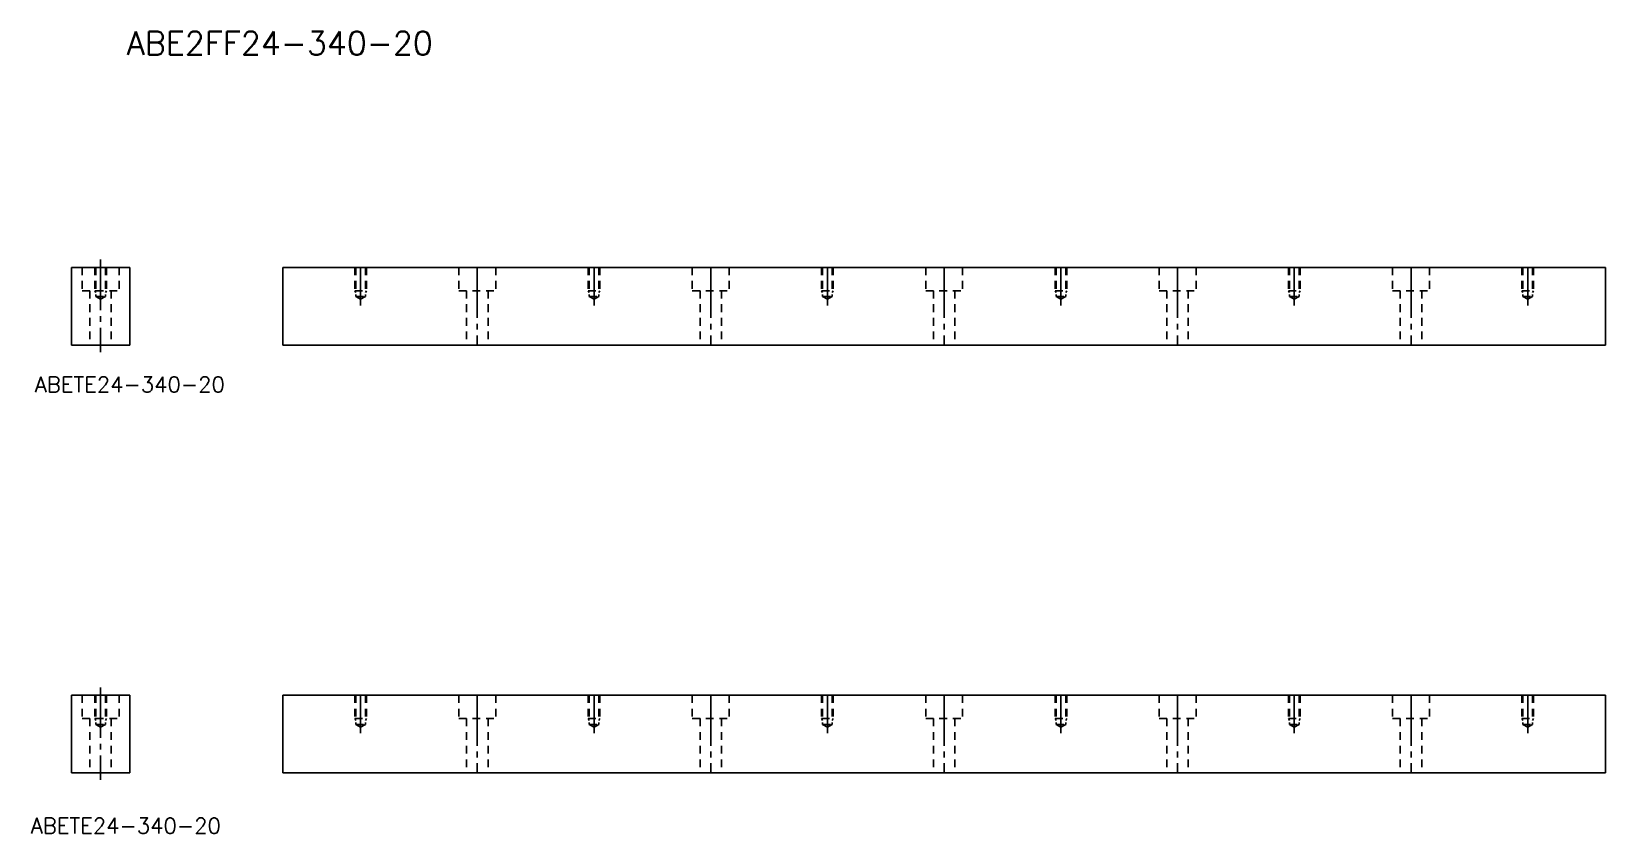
# Model space of a CAD drawing. Extents: x -29 to 375, y -77 to 130.
import ezdxf

# ---------------------------------------------------------------- set-up
doc = ezdxf.new("R2010")
doc.units = 0
doc.header["$MEASUREMENT"] = 0
doc.linetypes.add('CENTER', pattern=[17.5, 13, -1.5, 1.5, -1.5])
doc.linetypes.add('DASHED', pattern=[3.5, 2, -1.5])
doc.layers.get('0').update_dxf_attribs({"linetype": 'CONTINUOUS'})
doc.layers.add('CENTER', color=1, linetype='CENTER')
doc.styles.get("Standard").update_dxf_attribs({"font": 'txt.shx', "bigfont": '@extfont2.shx'})

msp = doc.modelspace()

# ---------------------------------------------------------------- linework, layer by layer
at = {"color": 7, "linetype": 'Continuous'}
for p, q in [((-19.01, 68.96), (-19.01, 48.96)), ((-19.01, 68.96), (-4.01, 68.96)), ((-4.01, 68.96), (-4.01, 48.96)), ((35.32, 68.96), (375.32, 68.96)), ((35.32, 68.96), (35.32, 48.96)), ((375.32, 68.96), (375.32, 48.96)), ((-19.01, 48.96), (-4.01, 48.96)), ((35.32, 48.96), (375.32, 48.96)), ((-19.01, -41.04), (-19.01, -61.04)), ((-19.01, -41.04), (-4.01, -41.04)), ((-4.01, -41.04), (-4.01, -61.04)), ((35.32, -41.04), (375.32, -41.04)), ((35.32, -41.04), (35.32, -61.04)), ((375.32, -41.04), (375.32, -61.04)), ((-19.01, -61.04), (-4.01, -61.04)), ((35.32, -61.04), (375.32, -61.04))]:
    msp.add_line(p, q, dxfattribs=at)
at = {"color": 3, "linetype": 'DASHED'}
for p, q in [((-16.26, 68.96), (-16.26, 62.96)), ((-13.01, 68.96), (-13.01, 62.96)), ((-12.76, 68.96), (-12.76, 61.46)), ((-10.26, 68.96), (-10.26, 61.46)), ((-10.01, 68.96), (-10.01, 62.96)), ((-6.76, 68.96), (-6.76, 62.96)), ((53.82, 68.96), (53.82, 62.96)), ((54.07, 68.96), (54.07, 61.46)), ((56.57, 68.96), (56.57, 61.46)), ((56.82, 68.96), (56.82, 62.96)), ((80.57, 68.96), (80.57, 62.96)), ((90.07, 68.96), (90.07, 62.96)), ((113.82, 68.96), (113.82, 62.96)), ((114.07, 68.96), (114.07, 61.46)), ((116.57, 68.96), (116.57, 61.46)), ((116.82, 68.96), (116.82, 62.96)), ((140.57, 68.96), (140.57, 62.96)), ((150.07, 68.96), (150.07, 62.96)), ((173.82, 68.96), (173.82, 62.96)), ((174.07, 68.96), (174.07, 61.46)), ((176.57, 68.96), (176.57, 61.46)), ((176.82, 68.96), (176.82, 62.96)), ((200.57, 68.96), (200.57, 62.96)), ((210.07, 68.96), (210.07, 62.96)), ((233.82, 68.96), (233.82, 62.96)), ((234.07, 68.96), (234.07, 61.46)), ((236.57, 68.96), (236.57, 61.46)), ((236.82, 68.96), (236.82, 62.96)), ((260.57, 68.96), (260.57, 62.96)), ((270.07, 68.96), (270.07, 62.96)), ((293.82, 68.96), (293.82, 62.96)), ((294.07, 68.96), (294.07, 61.46)), ((296.57, 68.96), (296.57, 61.46)), ((296.82, 68.96), (296.82, 62.96)), ((320.57, 68.96), (320.57, 62.96)), ((330.07, 68.96), (330.07, 62.96)), ((353.82, 68.96), (353.82, 62.96)), ((354.07, 68.96), (354.07, 61.46)), ((356.57, 68.96), (356.57, 61.46)), ((356.82, 68.96), (356.82, 62.96)), ((-16.26, 62.96), (-6.76, 62.96)), ((-14.26, 62.96), (-14.26, 48.96)), ((-12.76, 62.46), (-13.01, 62.96)), ((-13.01, 62.96), (-10.01, 62.96)), ((-12.76, 61.46), (-11.51, 60.74)), ((-12.76, 61.46), (-10.26, 61.46)), ((-11.51, 60.74), (-10.26, 61.46)), ((-10.01, 62.96), (-10.26, 62.46)), ((-8.76, 62.96), (-8.76, 48.96)), ((53.82, 62.96), (56.82, 62.96)), ((54.07, 62.46), (53.82, 62.96)), ((54.07, 61.46), (56.57, 61.46)), ((54.07, 61.46), (55.32, 60.74)), ((55.32, 60.74), (56.57, 61.46)), ((56.82, 62.96), (56.57, 62.46)), ((80.57, 62.96), (90.07, 62.96)), ((82.57, 62.96), (82.57, 48.96)), ((88.07, 62.96), (88.07, 48.96)), ((114.07, 62.46), (113.82, 62.96)), ((113.82, 62.96), (116.82, 62.96)), ((114.07, 61.46), (115.32, 60.74)), ((114.07, 61.46), (116.57, 61.46)), ((115.32, 60.74), (116.57, 61.46)), ((116.82, 62.96), (116.57, 62.46)), ((140.57, 62.96), (150.07, 62.96)), ((142.57, 62.96), (142.57, 48.96)), ((148.07, 62.96), (148.07, 48.96)), ((174.07, 62.46), (173.82, 62.96)), ((173.82, 62.96), (176.82, 62.96)), ((174.07, 61.46), (175.32, 60.74)), ((174.07, 61.46), (176.57, 61.46)), ((175.32, 60.74), (176.57, 61.46)), ((176.82, 62.96), (176.57, 62.46)), ((200.57, 62.96), (210.07, 62.96)), ((202.57, 62.96), (202.57, 48.96)), ((208.07, 62.96), (208.07, 48.96)), ((234.07, 62.46), (233.82, 62.96)), ((233.82, 62.96), (236.82, 62.96)), ((234.07, 61.46), (235.32, 60.74)), ((234.07, 61.46), (236.57, 61.46)), ((235.32, 60.74), (236.57, 61.46)), ((236.82, 62.96), (236.57, 62.46)), ((260.57, 62.96), (270.07, 62.96)), ((262.57, 62.96), (262.57, 48.96)), ((268.07, 62.96), (268.07, 48.96)), ((294.07, 62.46), (293.82, 62.96)), ((293.82, 62.96), (296.82, 62.96)), ((294.07, 61.46), (295.32, 60.74)), ((294.07, 61.46), (296.57, 61.46)), ((295.32, 60.74), (296.57, 61.46)), ((296.82, 62.96), (296.57, 62.46)), ((320.57, 62.96), (330.07, 62.96)), ((322.57, 62.96), (322.57, 48.96)), ((328.07, 62.96), (328.07, 48.96)), ((354.07, 62.46), (353.82, 62.96)), ((353.82, 62.96), (356.82, 62.96)), ((354.07, 61.46), (355.32, 60.74)), ((354.07, 61.46), (356.57, 61.46)), ((355.32, 60.74), (356.57, 61.46)), ((356.82, 62.96), (356.57, 62.46)), ((-16.26, -41.04), (-16.26, -47.04)), ((-13.01, -41.04), (-13.01, -47.04)), ((-12.76, -41.04), (-12.76, -48.54)), ((-10.26, -41.04), (-10.26, -48.54)), ((-10.01, -41.04), (-10.01, -47.04)), ((-6.76, -41.04), (-6.76, -47.04)), ((53.82, -41.04), (53.82, -47.04)), ((54.07, -41.04), (54.07, -48.54)), ((56.57, -41.04), (56.57, -48.54)), ((56.82, -41.04), (56.82, -47.04)), ((80.57, -41.04), (80.57, -47.04)), ((90.07, -41.04), (90.07, -47.04)), ((113.82, -41.04), (113.82, -47.04)), ((114.07, -41.04), (114.07, -48.54)), ((116.57, -41.04), (116.57, -48.54)), ((116.82, -41.04), (116.82, -47.04)), ((140.57, -41.04), (140.57, -47.04)), ((150.07, -41.04), (150.07, -47.04)), ((173.82, -41.04), (173.82, -47.04)), ((174.07, -41.04), (174.07, -48.54)), ((176.57, -41.04), (176.57, -48.54)), ((176.82, -41.04), (176.82, -47.04)), ((200.57, -41.04), (200.57, -47.04)), ((210.07, -41.04), (210.07, -47.04)), ((233.82, -41.04), (233.82, -47.04)), ((234.07, -41.04), (234.07, -48.54)), ((236.57, -41.04), (236.57, -48.54)), ((236.82, -41.04), (236.82, -47.04)), ((260.57, -41.04), (260.57, -47.04)), ((270.07, -41.04), (270.07, -47.04)), ((293.82, -41.04), (293.82, -47.04)), ((294.07, -41.04), (294.07, -48.54)), ((296.57, -41.04), (296.57, -48.54)), ((296.82, -41.04), (296.82, -47.04)), ((320.57, -41.04), (320.57, -47.04)), ((330.07, -41.04), (330.07, -47.04)), ((353.82, -41.04), (353.82, -47.04)), ((354.07, -41.04), (354.07, -48.54)), ((356.57, -41.04), (356.57, -48.54)), ((356.82, -41.04), (356.82, -47.04)), ((-16.26, -47.04), (-6.76, -47.04)), ((-14.26, -47.04), (-14.26, -61.04)), ((-12.76, -47.54), (-13.01, -47.04)), ((-13.01, -47.04), (-10.01, -47.04)), ((-12.76, -48.54), (-11.51, -49.26)), ((-12.76, -48.54), (-10.26, -48.54)), ((-11.51, -49.26), (-10.26, -48.54)), ((-10.01, -47.04), (-10.26, -47.54)), ((-8.76, -47.04), (-8.76, -61.04)), ((53.82, -47.04), (56.82, -47.04)), ((54.07, -47.54), (53.82, -47.04)), ((54.07, -48.54), (56.57, -48.54)), ((54.07, -48.54), (55.32, -49.26)), ((55.32, -49.26), (56.57, -48.54)), ((56.82, -47.04), (56.57, -47.54)), ((80.57, -47.04), (90.07, -47.04)), ((82.57, -47.04), (82.57, -61.04)), ((88.07, -47.04), (88.07, -61.04)), ((114.07, -47.54), (113.82, -47.04)), ((113.82, -47.04), (116.82, -47.04)), ((114.07, -48.54), (115.32, -49.26)), ((114.07, -48.54), (116.57, -48.54)), ((115.32, -49.26), (116.57, -48.54)), ((116.82, -47.04), (116.57, -47.54)), ((140.57, -47.04), (150.07, -47.04)), ((142.57, -47.04), (142.57, -61.04)), ((148.07, -47.04), (148.07, -61.04)), ((174.07, -47.54), (173.82, -47.04)), ((173.82, -47.04), (176.82, -47.04)), ((174.07, -48.54), (175.32, -49.26)), ((174.07, -48.54), (176.57, -48.54)), ((175.32, -49.26), (176.57, -48.54)), ((176.82, -47.04), (176.57, -47.54)), ((200.57, -47.04), (210.07, -47.04)), ((202.57, -47.04), (202.57, -61.04)), ((208.07, -47.04), (208.07, -61.04)), ((234.07, -47.54), (233.82, -47.04)), ((233.82, -47.04), (236.82, -47.04)), ((234.07, -48.54), (235.32, -49.26)), ((234.07, -48.54), (236.57, -48.54)), ((235.32, -49.26), (236.57, -48.54)), ((236.82, -47.04), (236.57, -47.54)), ((260.57, -47.04), (270.07, -47.04)), ((262.57, -47.04), (262.57, -61.04)), ((268.07, -47.04), (268.07, -61.04)), ((294.07, -47.54), (293.82, -47.04)), ((293.82, -47.04), (296.82, -47.04)), ((294.07, -48.54), (295.32, -49.26)), ((294.07, -48.54), (296.57, -48.54)), ((295.32, -49.26), (296.57, -48.54)), ((296.82, -47.04), (296.57, -47.54)), ((320.57, -47.04), (330.07, -47.04)), ((322.57, -47.04), (322.57, -61.04)), ((328.07, -47.04), (328.07, -61.04)), ((354.07, -47.54), (353.82, -47.04)), ((353.82, -47.04), (356.82, -47.04)), ((354.07, -48.54), (355.32, -49.26)), ((354.07, -48.54), (356.57, -48.54)), ((355.32, -49.26), (356.57, -48.54)), ((356.82, -47.04), (356.57, -47.54))]:
    msp.add_line(p, q, dxfattribs=at)
at = {"layer": 'CENTER', "color": 1, "linetype": 'CENTER'}
for p, q in [((-11.51, 70.95), (-11.51, 47.15)), ((55.32, 68.96), (55.32, 59.17)), ((85.32, 68.96), (85.32, 48.96)), ((115.32, 68.96), (115.32, 59.17)), ((145.32, 68.96), (145.32, 48.96)), ((175.32, 68.96), (175.32, 59.17)), ((205.32, 68.96), (205.32, 48.96)), ((235.32, 68.96), (235.32, 59.17)), ((265.32, 68.96), (265.32, 48.96)), ((295.32, 68.96), (295.32, 59.17)), ((325.32, 68.96), (325.32, 48.96)), ((355.32, 68.96), (355.32, 59.17)), ((-11.51, -39.05), (-11.51, -62.85)), ((55.32, -41.04), (55.32, -50.83)), ((85.32, -41.04), (85.32, -61.04)), ((115.32, -41.04), (115.32, -50.83)), ((145.32, -41.04), (145.32, -61.04)), ((175.32, -41.04), (175.32, -50.83)), ((205.32, -41.04), (205.32, -61.04)), ((235.32, -41.04), (235.32, -50.83)), ((265.32, -41.04), (265.32, -61.04)), ((295.32, -41.04), (295.32, -50.83)), ((325.32, -41.04), (325.32, -61.04)), ((355.32, -41.04), (355.32, -50.83))]:
    msp.add_line(p, q, dxfattribs=at)

# ---------------------------------------------------------------- texts
at = {"color": 7, "linetype": 'Continuous'}
for s, height, p in [('ABE2FF24-340-20', 6, (-4.78, 123.61)), ('ABETE24-340-20', 4, (-28.42, 36.84)), ('ABETE24-340-20', 4, (-29.45, -76.61))]:
    msp.add_text(s, height=height, dxfattribs=at).set_placement(p)

doc.saveas('drawing.dxf')
